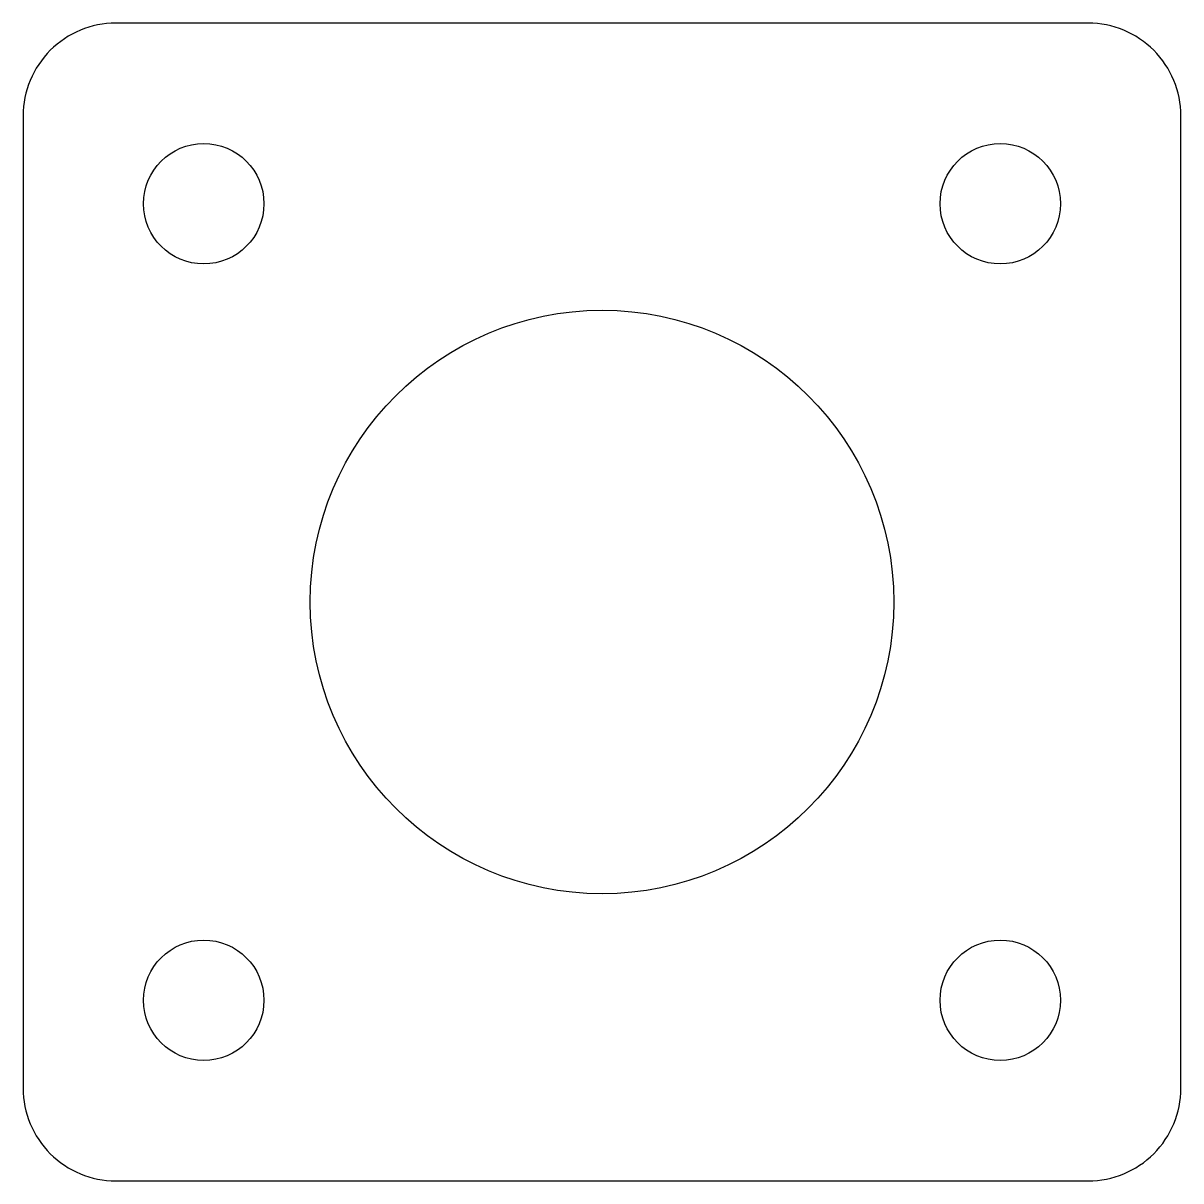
# Model space of a CAD drawing. Header units: millimetres. Extents: x 710 to 1005, y 1798 to 1848.
# Drawn here: x 709.8 to 759.8, y 1797.8 to 1847.8 of the extents above; entities outside this region: 1.
import ezdxf

# ---------------------------------------------------------------- set-up
doc = ezdxf.new("R2010")
doc.units = ezdxf.units.MM

msp = doc.modelspace()

# ---------------------------------------------------------------- linework, layer by layer
at = {"extrusion": (-1, 0, 0)}
msp.add_line((1005.382, 1830.386, -1725.877), (1005.382, 1830.386, -1713.197), dxfattribs=at)
at = {"elevation": -1730.877}
msp.add_lwpolyline([(755.775, 1797.786, 0.414214), (759.775, 1801.786), (759.775, 1843.786, 0.414214), (755.775, 1847.786), (713.775, 1847.786, 0.414214), (709.775, 1843.786), (709.775, 1801.786, 0.414214), (713.775, 1797.786)], format="xyb", close=True, dxfattribs=at)
for centre, radius in [((717.575, 1839.986, -1730.877), 2.6), ((751.975, 1839.986, -1730.877), 2.6), ((734.775, 1822.786, -1730.877), 12.6), ((717.575, 1805.586, -1730.877), 2.6), ((751.975, 1805.586, -1730.877), 2.6)]:
    msp.add_circle(centre, radius)

doc.saveas('drawing.dxf')
